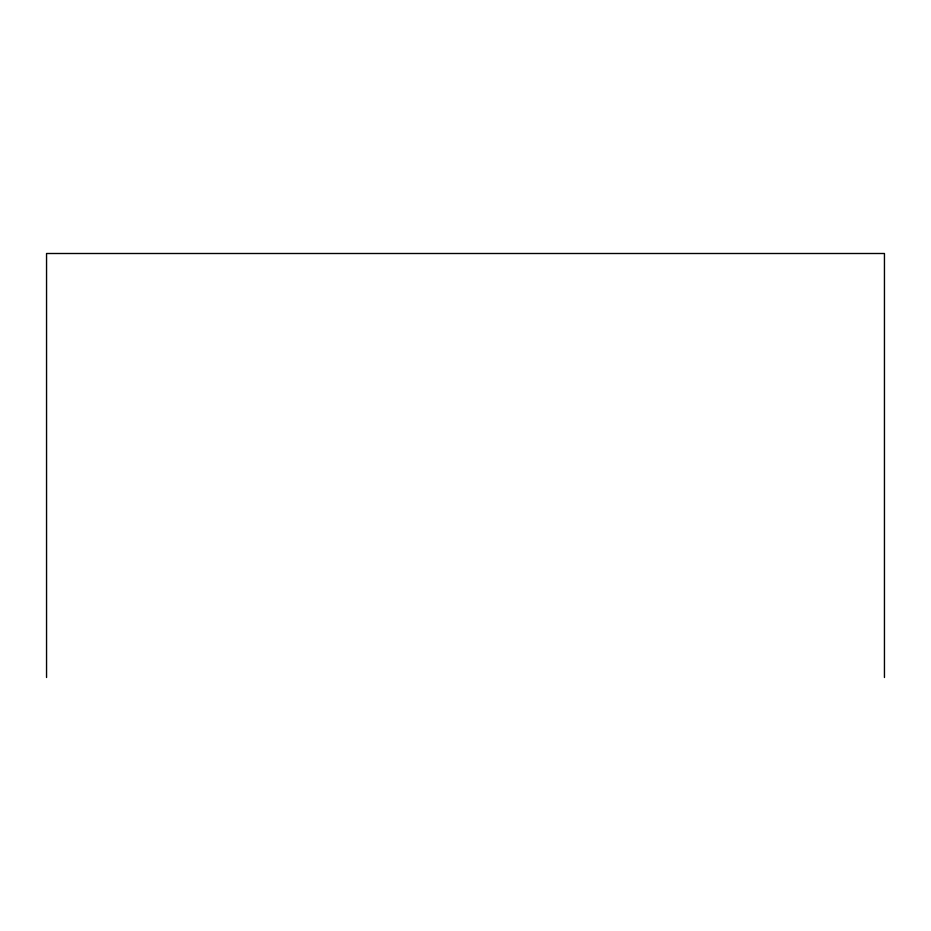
<?xml version="1.0" encoding="UTF-8"?>
<svg xmlns="http://www.w3.org/2000/svg" width="931" height="931" viewBox="0 0 931 931"><rect width="100%" height="100%" fill="white"/><g stroke="black" fill="none" stroke-linecap="round" stroke-linejoin="round"><path stroke-width="1.4" d="M884.45 677.5L884.45 253.5L46.55 253.5L46.55 677.5"/></g></svg>
